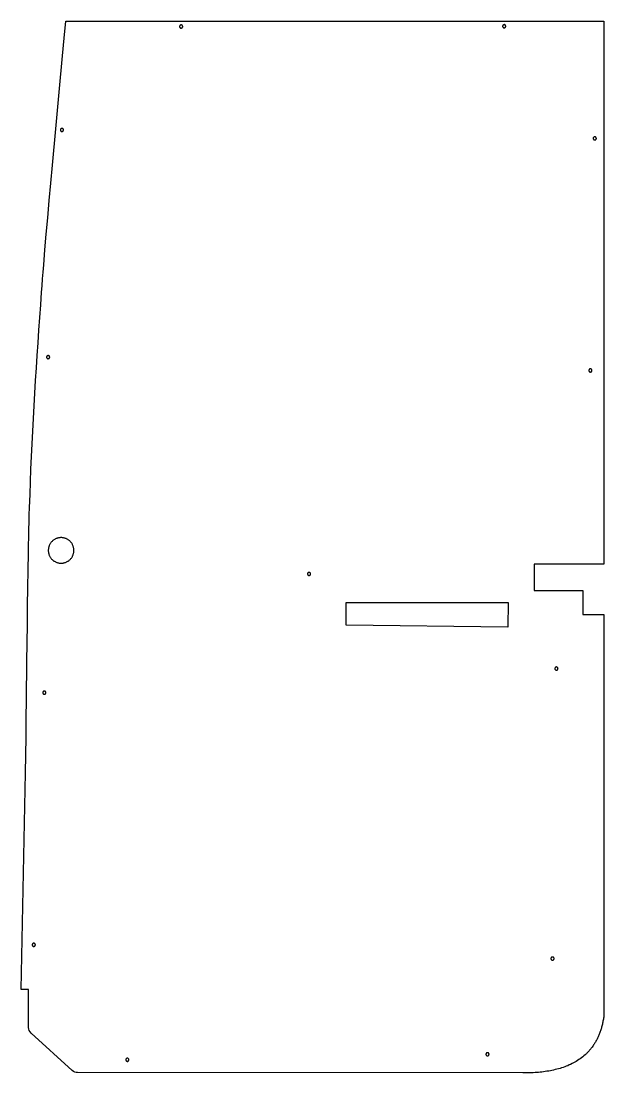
# Model space of a CAD drawing. Extents: x 1620 to 8689, y -9729 to -1582.
# Drawn here: x 7946 to 8689, y -6452 to -5110 of the extents above; entities that cross this region are included whole.
import ezdxf

# ---------------------------------------------------------------- set-up
doc = ezdxf.new("R2010")
doc.units = 0
doc.layers.add('Default_Layer', color=1, linetype='CONTINUOUS')

msp = doc.modelspace()

# ---------------------------------------------------------------- linework, layer by layer
at = {"layer": 'Default_Layer'}
msp.add_lwpolyline([(8688.8, -6380.8), (8688.6, -6382.2), (8688.4, -6383.5), (8688.2, -6384.8), (8687.9, -6386.1), (8687.7, -6387.4), (8687.4, -6388.6), (8687.1, -6389.9), (8686.8, -6391.1), (8686.5, -6392.3), (8686.2, -6393.5), (8685.9, -6394.7), (8685.5, -6395.9), (8685.2, -6397), (8684.8, -6398.2), (8684.4, -6399.3), (8684, -6400.4), (8683.6, -6401.5), (8683.2, -6402.6), (8682.7, -6403.7), (8682.3, -6404.7), (8681.8, -6405.8), (8681.4, -6406.8), (8680.9, -6407.8), (8680.4, -6408.8), (8679.9, -6409.8), (8679.4, -6410.8), (8678.8, -6411.7), (8678.3, -6412.7), (8677.7, -6413.6), (8677.2, -6414.5), (8676.6, -6415.4), (8676, -6416.3), (8675.4, -6417.2), (8674.8, -6418), (8674.2, -6418.9), (8673.5, -6419.7), (8672.9, -6420.5), (8672.3, -6421.4), (8671.6, -6422.2), (8670.9, -6422.9), (8670.2, -6423.7), (8669.6, -6424.5), (8668.9, -6425.2), (8668.1, -6426), (8667.4, -6426.7), (8666.7, -6427.4), (8666, -6428.1), (8665.2, -6428.8), (8663.7, -6430.1), (8662.1, -6431.4), (8660.5, -6432.6), (8658.9, -6433.8), (8657.3, -6435), (8655.6, -6436.1), (8653.9, -6437.2), (8652.1, -6438.2), (8650.3, -6439.2), (8648.5, -6440.1), (8646.7, -6441), (8644.8, -6441.8), (8642.9, -6442.7), (8641, -6443.4), (8639.1, -6444.2), (8637.1, -6444.9), (8635.2, -6445.5), (8633.2, -6446.2), (8631.2, -6446.7), (8629.1, -6447.3), (8627.1, -6447.8), (8625, -6448.3), (8622.9, -6448.8), (8620.8, -6449.2), (8618.7, -6449.6), (8616.5, -6449.9), (8614.4, -6450.2), (8612.2, -6450.5), (8610.1, -6450.8), (8607.9, -6451), (8605.7, -6451.3), (8603.5, -6451.4), (8601.3, -6451.6), (8599.1, -6451.7), (8596.9, -6451.8), (8594.7, -6451.9), (8592.5, -6452), (8590.2, -6452), (8588, -6452), (8585.8, -6452), (8018.2, -6451.5, -0.186361), (8011.5, -6448.9), (7959.1, -6401.3, -0.211297), (7955.8, -6393.9), (7955.8, -6345.4), (7946.2, -6345.4), (7951.8, -6069), (7952.1, -6046.5), (7952.5, -6023.3), (7952.8, -5999.7), (7953.1, -5975.7), (7953.6, -5927.4), (7954.2, -5879.5), (7954.5, -5856), (7954.8, -5833), (7955.2, -5810.7), (7955.6, -5789.2), (7955.8, -5778.8), (7956, -5768.7), (7956.2, -5758.8), (7956.5, -5749.2), (7956.7, -5739.9), (7957, -5731), (7957.3, -5722.4), (7957.6, -5714.1), (7958.2, -5698), (7958.8, -5681.8), (7959.6, -5665.7), (7960.3, -5649.6), (7961.2, -5633.4), (7962, -5617.3), (7962.9, -5601.2), (7963.8, -5585), (7964.8, -5568.9), (7965.8, -5552.8), (7966.8, -5536.7), (7967.9, -5520.6), (7969, -5504.5), (7970.1, -5488.3), (7971.3, -5472.2), (7972.4, -5456.1), (7973, -5447.9), (7973.7, -5439.3), (7974.4, -5430.5), (7975.1, -5421.3), (7976.7, -5402.2), (7978.4, -5382.1), (7980.3, -5361.1), (7982.2, -5339.3), (7984.2, -5317), (7986.3, -5294.2), (7990.5, -5247.7), (7994.9, -5200.9), (7999.1, -5154.7), (8001.1, -5132.2), (8003.1, -5110.3), (8689.1, -5110.3), (8689.1, -5803), (8600.3, -5803), (8600.3, -5836.6), (8662.3, -5836.6), (8662.3, -5867.4), (8688.9, -5867.4), (8688.8, -6380.8)], format="xyb", close=True, dxfattribs=at)
for points in [[(8150.2, -5119.3), (8150.4, -5119.3), (8150.6, -5119.2), (8150.8, -5119.2), (8151, -5119.1), (8151.2, -5119), (8151.4, -5118.9), (8151.5, -5118.8), (8151.6, -5118.7), (8151.8, -5118.5), (8151.9, -5118.4), (8152, -5118.2), (8152.1, -5118), (8152.1, -5117.9), (8152.2, -5117.7), (8152.2, -5117.5), (8152.2, -5117.3), (8152.2, -5117.1), (8152.2, -5116.9), (8152.1, -5116.7), (8152.1, -5116.5), (8152, -5116.3), (8151.9, -5116.1), (8151.8, -5116), (8151.6, -5115.9), (8151.5, -5115.7), (8151.4, -5115.6), (8151.2, -5115.5), (8151, -5115.4), (8150.8, -5115.4), (8150.6, -5115.3), (8150.4, -5115.3), (8150.2, -5115.3), (8150, -5115.3), (8149.8, -5115.3), (8149.6, -5115.4), (8149.5, -5115.4), (8149.3, -5115.5), (8149.1, -5115.6), (8149, -5115.7), (8148.8, -5115.9), (8148.7, -5116), (8148.6, -5116.1), (8148.5, -5116.3), (8148.4, -5116.5), (8148.3, -5116.7), (8148.3, -5116.9), (8148.2, -5117.1), (8148.2, -5117.3), (8148.2, -5117.5), (8148.3, -5117.7), (8148.3, -5117.9), (8148.4, -5118), (8148.5, -5118.2), (8148.6, -5118.4), (8148.7, -5118.5), (8148.8, -5118.7), (8149, -5118.8), (8149.1, -5118.9), (8149.3, -5119), (8149.5, -5119.1), (8149.6, -5119.2), (8149.8, -5119.2), (8150, -5119.3), (8150.2, -5119.3)], [(8562, -5118.9), (8562.2, -5118.9), (8562.4, -5118.9), (8562.6, -5118.8), (8562.8, -5118.8), (8562.9, -5118.7), (8563.1, -5118.6), (8563.3, -5118.5), (8563.4, -5118.3), (8563.5, -5118.2), (8563.6, -5118.1), (8563.7, -5117.9), (8563.8, -5117.7), (8563.9, -5117.5), (8563.9, -5117.3), (8564, -5117.1), (8564, -5116.9), (8564, -5116.7), (8563.9, -5116.5), (8563.9, -5116.3), (8563.8, -5116.2), (8563.7, -5116), (8563.6, -5115.8), (8563.5, -5115.7), (8563.4, -5115.5), (8563.3, -5115.4), (8563.1, -5115.3), (8562.9, -5115.2), (8562.8, -5115.1), (8562.6, -5115), (8562.4, -5115), (8562.2, -5114.9), (8562, -5114.9), (8561.8, -5114.9), (8561.6, -5115), (8561.4, -5115), (8561.2, -5115.1), (8561, -5115.2), (8560.9, -5115.3), (8560.7, -5115.4), (8560.6, -5115.5), (8560.4, -5115.7), (8560.3, -5115.8), (8560.2, -5116), (8560.1, -5116.2), (8560.1, -5116.3), (8560, -5116.5), (8560, -5116.7), (8560, -5116.9), (8560, -5117.1), (8560, -5117.3), (8560.1, -5117.5), (8560.1, -5117.7), (8560.2, -5117.9), (8560.3, -5118.1), (8560.4, -5118.2), (8560.6, -5118.3), (8560.7, -5118.5), (8560.9, -5118.6), (8561, -5118.7), (8561.2, -5118.8), (8561.4, -5118.8), (8561.6, -5118.9), (8561.8, -5118.9), (8562, -5118.9)], [(7998.3, -5251.2), (7998.5, -5251.2), (7998.7, -5251.1), (7998.9, -5251.1), (7999, -5251), (7999.2, -5250.9), (7999.4, -5250.8), (7999.5, -5250.7), (7999.7, -5250.6), (7999.8, -5250.5), (7999.9, -5250.3), (8000, -5250.1), (8000.1, -5250), (8000.2, -5249.8), (8000.2, -5249.6), (8000.3, -5249.4), (8000.3, -5249.2), (8000.3, -5249), (8000.2, -5248.8), (8000.2, -5248.6), (8000.1, -5248.4), (8000, -5248.2), (7999.9, -5248.1), (7999.8, -5247.9), (7999.7, -5247.8), (7999.5, -5247.6), (7999.4, -5247.5), (7999.2, -5247.4), (7999, -5247.3), (7998.9, -5247.3), (7998.7, -5247.2), (7998.5, -5247.2), (7998.3, -5247.2), (7998.1, -5247.2), (7997.9, -5247.2), (7997.7, -5247.3), (7997.5, -5247.3), (7997.3, -5247.4), (7997.2, -5247.5), (7997, -5247.6), (7996.9, -5247.8), (7996.7, -5247.9), (7996.6, -5248.1), (7996.5, -5248.2), (7996.4, -5248.4), (7996.4, -5248.6), (7996.3, -5248.8), (7996.3, -5249), (7996.3, -5249.2), (7996.3, -5249.4), (7996.3, -5249.6), (7996.4, -5249.8), (7996.4, -5250), (7996.5, -5250.1), (7996.6, -5250.3), (7996.7, -5250.5), (7996.9, -5250.6), (7997, -5250.7), (7997.2, -5250.8), (7997.3, -5250.9), (7997.5, -5251), (7997.7, -5251.1), (7997.9, -5251.1), (7998.1, -5251.2), (7998.3, -5251.2)], [(8677.5, -5262), (8677.7, -5262), (8677.9, -5261.9), (8678.1, -5261.9), (8678.3, -5261.8), (8678.4, -5261.7), (8678.6, -5261.6), (8678.8, -5261.5), (8678.9, -5261.4), (8679, -5261.2), (8679.1, -5261.1), (8679.2, -5260.9), (8679.3, -5260.7), (8679.4, -5260.6), (8679.4, -5260.4), (8679.5, -5260.2), (8679.5, -5260), (8679.5, -5259.8), (8679.4, -5259.6), (8679.4, -5259.4), (8679.3, -5259.2), (8679.2, -5259), (8679.1, -5258.9), (8679, -5258.7), (8678.9, -5258.6), (8678.8, -5258.4), (8678.6, -5258.3), (8678.4, -5258.2), (8678.3, -5258.1), (8678.1, -5258.1), (8677.9, -5258), (8677.7, -5258), (8677.5, -5258), (8677.3, -5258), (8677.1, -5258), (8676.9, -5258.1), (8676.7, -5258.1), (8676.5, -5258.2), (8676.4, -5258.3), (8676.2, -5258.4), (8676.1, -5258.6), (8675.9, -5258.7), (8675.8, -5258.9), (8675.7, -5259), (8675.6, -5259.2), (8675.6, -5259.4), (8675.5, -5259.6), (8675.5, -5259.8), (8675.5, -5260), (8675.5, -5260.2), (8675.5, -5260.4), (8675.6, -5260.6), (8675.6, -5260.7), (8675.7, -5260.9), (8675.8, -5261.1), (8675.9, -5261.2), (8676.1, -5261.4), (8676.2, -5261.5), (8676.4, -5261.6), (8676.5, -5261.7), (8676.7, -5261.8), (8676.9, -5261.9), (8677.1, -5261.9), (8677.3, -5262), (8677.5, -5262)], [(7980.7, -5541), (7980.9, -5541), (7981.1, -5540.9), (7981.3, -5540.9), (7981.5, -5540.8), (7981.7, -5540.7), (7981.8, -5540.6), (7982, -5540.5), (7982.1, -5540.4), (7982.3, -5540.2), (7982.4, -5540.1), (7982.5, -5539.9), (7982.6, -5539.7), (7982.6, -5539.6), (7982.7, -5539.4), (7982.7, -5539.2), (7982.7, -5539), (7982.7, -5538.8), (7982.7, -5538.6), (7982.6, -5538.4), (7982.6, -5538.2), (7982.5, -5538), (7982.4, -5537.8), (7982.3, -5537.7), (7982.1, -5537.5), (7982, -5537.4), (7981.8, -5537.3), (7981.7, -5537.2), (7981.5, -5537.1), (7981.3, -5537.1), (7981.1, -5537), (7980.9, -5537), (7980.7, -5537), (7980.5, -5537), (7980.3, -5537), (7980.1, -5537.1), (7979.9, -5537.1), (7979.8, -5537.2), (7979.6, -5537.3), (7979.4, -5537.4), (7979.3, -5537.5), (7979.2, -5537.7), (7979.1, -5537.8), (7979, -5538), (7978.9, -5538.2), (7978.8, -5538.4), (7978.8, -5538.6), (7978.7, -5538.8), (7978.7, -5539), (7978.7, -5539.2), (7978.8, -5539.4), (7978.8, -5539.6), (7978.9, -5539.7), (7979, -5539.9), (7979.1, -5540.1), (7979.2, -5540.2), (7979.3, -5540.4), (7979.4, -5540.5), (7979.6, -5540.6), (7979.8, -5540.7), (7979.9, -5540.8), (7980.1, -5540.9), (7980.3, -5540.9), (7980.5, -5541), (7980.7, -5541)], [(8671.8, -5558), (8672, -5558), (8672.2, -5558), (8672.4, -5557.9), (8672.6, -5557.9), (8672.8, -5557.8), (8672.9, -5557.7), (8673.1, -5557.6), (8673.2, -5557.4), (8673.4, -5557.3), (8673.5, -5557.1), (8673.6, -5557), (8673.7, -5556.8), (8673.7, -5556.6), (8673.8, -5556.4), (8673.8, -5556.2), (8673.8, -5556), (8673.8, -5555.8), (8673.8, -5555.6), (8673.7, -5555.4), (8673.7, -5555.2), (8673.6, -5555.1), (8673.5, -5554.9), (8673.4, -5554.7), (8673.2, -5554.6), (8673.1, -5554.5), (8672.9, -5554.4), (8672.8, -5554.3), (8672.6, -5554.2), (8672.4, -5554.1), (8672.2, -5554.1), (8672, -5554), (8671.8, -5554), (8671.6, -5554), (8671.4, -5554.1), (8671.2, -5554.1), (8671, -5554.2), (8670.9, -5554.3), (8670.7, -5554.4), (8670.5, -5554.5), (8670.4, -5554.6), (8670.3, -5554.7), (8670.2, -5554.9), (8670.1, -5555.1), (8670, -5555.2), (8669.9, -5555.4), (8669.9, -5555.6), (8669.8, -5555.8), (8669.8, -5556), (8669.8, -5556.2), (8669.9, -5556.4), (8669.9, -5556.6), (8670, -5556.8), (8670.1, -5557), (8670.2, -5557.1), (8670.3, -5557.3), (8670.4, -5557.4), (8670.5, -5557.6), (8670.7, -5557.7), (8670.9, -5557.8), (8671, -5557.9), (8671.2, -5557.9), (8671.4, -5558), (8671.6, -5558), (8671.8, -5558)], [(7997.2, -5801.8), (7998.1, -5801.8), (7998.9, -5801.7), (7999.7, -5801.6), (8000.5, -5801.5), (8001.3, -5801.3), (8002.1, -5801.1), (8002.8, -5800.8), (8003.6, -5800.5), (8004.3, -5800.2), (8005, -5799.8), (8005.7, -5799.4), (8006.4, -5799), (8007, -5798.6), (8007.6, -5798.1), (8008.2, -5797.6), (8008.8, -5797), (8009.3, -5796.5), (8009.8, -5795.9), (8010.3, -5795.3), (8010.8, -5794.6), (8011.2, -5793.9), (8011.6, -5793.3), (8011.9, -5792.6), (8012.3, -5791.8), (8012.6, -5791.1), (8012.8, -5790.3), (8013, -5789.6), (8013.2, -5788.8), (8013.4, -5788), (8013.5, -5787.2), (8013.5, -5786.3), (8013.5, -5785.5), (8013.5, -5784.6), (8013.5, -5783.8), (8013.4, -5783), (8013.2, -5782.2), (8013, -5781.4), (8012.8, -5780.6), (8012.6, -5779.9), (8012.3, -5779.1), (8011.9, -5778.4), (8011.6, -5777.7), (8011.2, -5777), (8010.8, -5776.4), (8010.3, -5775.7), (8009.8, -5775.1), (8009.3, -5774.5), (8008.8, -5774), (8008.2, -5773.4), (8007.6, -5772.9), (8007, -5772.4), (8006.4, -5772), (8005.7, -5771.5), (8005, -5771.1), (8004.3, -5770.8), (8003.6, -5770.5), (8002.8, -5770.2), (8002.1, -5769.9), (8001.3, -5769.7), (8000.5, -5769.5), (7999.7, -5769.4), (7998.9, -5769.3), (7998.1, -5769.2), (7997.2, -5769.2), (7996.4, -5769.2), (7995.6, -5769.3), (7994.7, -5769.4), (7993.9, -5769.5), (7993.2, -5769.7), (7992.4, -5769.9), (7991.6, -5770.2), (7990.9, -5770.5), (7990.2, -5770.8), (7989.5, -5771.1), (7988.8, -5771.5), (7988.1, -5772), (7987.5, -5772.4), (7986.8, -5772.9), (7986.3, -5773.4), (7985.7, -5774), (7985.2, -5774.5), (7984.6, -5775.1), (7984.2, -5775.7), (7983.7, -5776.4), (7983.3, -5777), (7982.9, -5777.7), (7982.5, -5778.4), (7982.2, -5779.1), (7981.9, -5779.9), (7981.6, -5780.6), (7981.4, -5781.4), (7981.2, -5782.2), (7981.1, -5783), (7981, -5783.8), (7980.9, -5784.6), (7980.9, -5785.5), (7980.9, -5786.3), (7981, -5787.2), (7981.1, -5788), (7981.2, -5788.8), (7981.4, -5789.6), (7981.6, -5790.3), (7981.9, -5791.1), (7982.2, -5791.8), (7982.5, -5792.6), (7982.9, -5793.3), (7983.3, -5793.9), (7983.7, -5794.6), (7984.2, -5795.3), (7984.6, -5795.9), (7985.2, -5796.5), (7985.7, -5797), (7986.3, -5797.6), (7986.8, -5798.1), (7987.5, -5798.6), (7988.1, -5799), (7988.8, -5799.4), (7989.5, -5799.8), (7990.2, -5800.2), (7990.9, -5800.5), (7991.6, -5800.8), (7992.4, -5801.1), (7993.2, -5801.3), (7993.9, -5801.5), (7994.7, -5801.6), (7995.6, -5801.7), (7996.4, -5801.8), (7997.2, -5801.8)], [(8313.2, -5817.5), (8313.5, -5817.5), (8313.7, -5817.4), (8313.8, -5817.4), (8314, -5817.3), (8314.2, -5817.2), (8314.4, -5817.1), (8314.5, -5817), (8314.7, -5816.9), (8314.8, -5816.8), (8314.9, -5816.6), (8315, -5816.4), (8315.1, -5816.3), (8315.2, -5816.1), (8315.2, -5815.9), (8315.2, -5815.7), (8315.2, -5815.5), (8315.2, -5815.3), (8315.2, -5815.1), (8315.2, -5814.9), (8315.1, -5814.7), (8315, -5814.5), (8314.9, -5814.4), (8314.8, -5814.2), (8314.7, -5814.1), (8314.5, -5813.9), (8314.4, -5813.8), (8314.2, -5813.7), (8314, -5813.6), (8313.8, -5813.6), (8313.7, -5813.5), (8313.5, -5813.5), (8313.2, -5813.5), (8313, -5813.5), (8312.8, -5813.5), (8312.7, -5813.6), (8312.5, -5813.6), (8312.3, -5813.7), (8312.1, -5813.8), (8312, -5813.9), (8311.8, -5814.1), (8311.7, -5814.2), (8311.6, -5814.4), (8311.5, -5814.5), (8311.4, -5814.7), (8311.3, -5814.9), (8311.3, -5815.1), (8311.3, -5815.3), (8311.2, -5815.5), (8311.3, -5815.7), (8311.3, -5815.9), (8311.3, -5816.1), (8311.4, -5816.3), (8311.5, -5816.4), (8311.6, -5816.6), (8311.7, -5816.8), (8311.8, -5816.9), (8312, -5817), (8312.1, -5817.1), (8312.3, -5817.2), (8312.5, -5817.3), (8312.7, -5817.4), (8312.8, -5817.4), (8313, -5817.5), (8313.2, -5817.5)], [(8567, -5851.8), (8566.8, -5883.5), (8360.4, -5880.9), (8360.4, -5851.8), (8567, -5851.8)], [(8628.6, -5938.2), (8628.8, -5938.2), (8629, -5938.2), (8629.1, -5938.1), (8629.3, -5938.1), (8629.5, -5938), (8629.7, -5937.9), (8629.8, -5937.8), (8630, -5937.6), (8630.1, -5937.5), (8630.2, -5937.3), (8630.3, -5937.2), (8630.4, -5937), (8630.5, -5936.8), (8630.5, -5936.6), (8630.5, -5936.4), (8630.6, -5936.2), (8630.5, -5936), (8630.5, -5935.8), (8630.5, -5935.6), (8630.4, -5935.5), (8630.3, -5935.3), (8630.2, -5935.1), (8630.1, -5935), (8630, -5934.8), (8629.8, -5934.7), (8629.7, -5934.6), (8629.5, -5934.5), (8629.3, -5934.4), (8629.1, -5934.3), (8629, -5934.3), (8628.8, -5934.2), (8628.6, -5934.2), (8628.3, -5934.2), (8628.1, -5934.3), (8628, -5934.3), (8627.8, -5934.4), (8627.6, -5934.5), (8627.4, -5934.6), (8627.3, -5934.7), (8627.1, -5934.8), (8627, -5935), (8626.9, -5935.1), (8626.8, -5935.3), (8626.7, -5935.5), (8626.6, -5935.6), (8626.6, -5935.8), (8626.6, -5936), (8626.6, -5936.2), (8626.6, -5936.4), (8626.6, -5936.6), (8626.6, -5936.8), (8626.7, -5937), (8626.8, -5937.2), (8626.9, -5937.3), (8627, -5937.5), (8627.1, -5937.6), (8627.3, -5937.8), (8627.4, -5937.9), (8627.6, -5938), (8627.8, -5938.1), (8628, -5938.1), (8628.1, -5938.2), (8628.3, -5938.2), (8628.6, -5938.2)], [(7975.9, -5968.9), (7976.1, -5968.9), (7976.3, -5968.9), (7976.5, -5968.8), (7976.6, -5968.8), (7976.8, -5968.7), (7977, -5968.6), (7977.1, -5968.5), (7977.3, -5968.3), (7977.4, -5968.2), (7977.5, -5968), (7977.6, -5967.9), (7977.7, -5967.7), (7977.8, -5967.5), (7977.8, -5967.3), (7977.9, -5967.1), (7977.9, -5966.9), (7977.9, -5966.7), (7977.8, -5966.5), (7977.8, -5966.3), (7977.7, -5966.1), (7977.6, -5966), (7977.5, -5965.8), (7977.4, -5965.7), (7977.3, -5965.5), (7977.1, -5965.4), (7977, -5965.3), (7976.8, -5965.2), (7976.6, -5965.1), (7976.5, -5965), (7976.3, -5965), (7976.1, -5964.9), (7975.9, -5964.9), (7975.7, -5964.9), (7975.5, -5965), (7975.3, -5965), (7975.1, -5965.1), (7974.9, -5965.2), (7974.7, -5965.3), (7974.6, -5965.4), (7974.4, -5965.5), (7974.3, -5965.7), (7974.2, -5965.8), (7974.1, -5966), (7974, -5966.1), (7974, -5966.3), (7973.9, -5966.5), (7973.9, -5966.7), (7973.9, -5966.9), (7973.9, -5967.1), (7973.9, -5967.3), (7974, -5967.5), (7974, -5967.7), (7974.1, -5967.9), (7974.2, -5968), (7974.3, -5968.2), (7974.4, -5968.3), (7974.6, -5968.5), (7974.7, -5968.6), (7974.9, -5968.7), (7975.1, -5968.8), (7975.3, -5968.8), (7975.5, -5968.9), (7975.7, -5968.9), (7975.9, -5968.9)], [(7962.4, -6290.5), (7962.6, -6290.5), (7962.8, -6290.5), (7963, -6290.5), (7963.2, -6290.4), (7963.3, -6290.3), (7963.5, -6290.2), (7963.7, -6290.1), (7963.8, -6290), (7963.9, -6289.8), (7964, -6289.7), (7964.1, -6289.5), (7964.2, -6289.3), (7964.3, -6289.1), (7964.3, -6288.9), (7964.4, -6288.7), (7964.4, -6288.5), (7964.4, -6288.3), (7964.3, -6288.1), (7964.3, -6288), (7964.2, -6287.8), (7964.1, -6287.6), (7964, -6287.4), (7963.9, -6287.3), (7963.8, -6287.1), (7963.7, -6287), (7963.5, -6286.9), (7963.3, -6286.8), (7963.2, -6286.7), (7963, -6286.6), (7962.8, -6286.6), (7962.6, -6286.6), (7962.4, -6286.5), (7962.2, -6286.6), (7962, -6286.6), (7961.8, -6286.6), (7961.6, -6286.7), (7961.4, -6286.8), (7961.3, -6286.9), (7961.1, -6287), (7961, -6287.1), (7960.8, -6287.3), (7960.7, -6287.4), (7960.6, -6287.6), (7960.5, -6287.8), (7960.5, -6288), (7960.4, -6288.1), (7960.4, -6288.3), (7960.4, -6288.5), (7960.4, -6288.7), (7960.4, -6288.9), (7960.5, -6289.1), (7960.5, -6289.3), (7960.6, -6289.5), (7960.7, -6289.7), (7960.8, -6289.8), (7961, -6290), (7961.1, -6290.1), (7961.3, -6290.2), (7961.4, -6290.3), (7961.6, -6290.4), (7961.8, -6290.5), (7962, -6290.5), (7962.2, -6290.5), (7962.4, -6290.5)], [(8623.6, -6308.1), (8623.8, -6308.1), (8624, -6308.1), (8624.2, -6308), (8624.3, -6308), (8624.5, -6307.9), (8624.7, -6307.8), (8624.8, -6307.7), (8625, -6307.5), (8625.1, -6307.4), (8625.2, -6307.2), (8625.3, -6307.1), (8625.4, -6306.9), (8625.5, -6306.7), (8625.5, -6306.5), (8625.5, -6306.3), (8625.6, -6306.1), (8625.5, -6305.9), (8625.5, -6305.7), (8625.5, -6305.5), (8625.4, -6305.3), (8625.3, -6305.2), (8625.2, -6305), (8625.1, -6304.9), (8625, -6304.7), (8624.8, -6304.6), (8624.7, -6304.5), (8624.5, -6304.4), (8624.3, -6304.3), (8624.2, -6304.2), (8624, -6304.2), (8623.8, -6304.1), (8623.6, -6304.1), (8623.4, -6304.1), (8623.2, -6304.2), (8623, -6304.2), (8622.8, -6304.3), (8622.6, -6304.4), (8622.4, -6304.5), (8622.3, -6304.6), (8622.1, -6304.7), (8622, -6304.9), (8621.9, -6305), (8621.8, -6305.2), (8621.7, -6305.3), (8621.6, -6305.5), (8621.6, -6305.7), (8621.6, -6305.9), (8621.6, -6306.1), (8621.6, -6306.3), (8621.6, -6306.5), (8621.6, -6306.7), (8621.7, -6306.9), (8621.8, -6307.1), (8621.9, -6307.2), (8622, -6307.4), (8622.1, -6307.5), (8622.3, -6307.7), (8622.4, -6307.8), (8622.6, -6307.9), (8622.8, -6308), (8623, -6308), (8623.2, -6308.1), (8623.4, -6308.1), (8623.6, -6308.1)], [(8540.7, -6430.2), (8540.9, -6430.2), (8541.1, -6430.2), (8541.3, -6430.1), (8541.5, -6430), (8541.6, -6430), (8541.8, -6429.9), (8541.9, -6429.8), (8542.1, -6429.6), (8542.2, -6429.5), (8542.3, -6429.3), (8542.4, -6429.2), (8542.5, -6429), (8542.6, -6428.8), (8542.6, -6428.6), (8542.7, -6428.4), (8542.7, -6428.2), (8542.7, -6428), (8542.6, -6427.8), (8542.6, -6427.6), (8542.5, -6427.4), (8542.4, -6427.3), (8542.3, -6427.1), (8542.2, -6426.9), (8542.1, -6426.8), (8541.9, -6426.7), (8541.8, -6426.5), (8541.6, -6426.4), (8541.5, -6426.4), (8541.3, -6426.3), (8541.1, -6426.2), (8540.9, -6426.2), (8540.7, -6426.2), (8540.5, -6426.2), (8540.3, -6426.2), (8540.1, -6426.3), (8539.9, -6426.4), (8539.7, -6426.4), (8539.6, -6426.5), (8539.4, -6426.7), (8539.3, -6426.8), (8539.1, -6426.9), (8539, -6427.1), (8538.9, -6427.3), (8538.8, -6427.4), (8538.8, -6427.6), (8538.7, -6427.8), (8538.7, -6428), (8538.7, -6428.2), (8538.7, -6428.4), (8538.7, -6428.6), (8538.8, -6428.8), (8538.8, -6429), (8538.9, -6429.2), (8539, -6429.3), (8539.1, -6429.5), (8539.3, -6429.6), (8539.4, -6429.8), (8539.6, -6429.9), (8539.7, -6430), (8539.9, -6430), (8540.1, -6430.1), (8540.3, -6430.2), (8540.5, -6430.2), (8540.7, -6430.2)], [(8081.7, -6437.2), (8081.9, -6437.2), (8082.1, -6437.2), (8082.3, -6437.1), (8082.4, -6437), (8082.6, -6437), (8082.8, -6436.9), (8082.9, -6436.7), (8083.1, -6436.6), (8083.2, -6436.5), (8083.3, -6436.3), (8083.4, -6436.1), (8083.5, -6436), (8083.6, -6435.8), (8083.6, -6435.6), (8083.7, -6435.4), (8083.7, -6435.2), (8083.7, -6435), (8083.6, -6434.8), (8083.6, -6434.6), (8083.5, -6434.4), (8083.4, -6434.2), (8083.3, -6434.1), (8083.2, -6433.9), (8083.1, -6433.8), (8082.9, -6433.6), (8082.8, -6433.5), (8082.6, -6433.4), (8082.4, -6433.4), (8082.3, -6433.3), (8082.1, -6433.2), (8081.9, -6433.2), (8081.7, -6433.2), (8081.5, -6433.2), (8081.3, -6433.2), (8081.1, -6433.3), (8080.9, -6433.4), (8080.7, -6433.4), (8080.5, -6433.5), (8080.4, -6433.6), (8080.2, -6433.8), (8080.1, -6433.9), (8080, -6434.1), (8079.9, -6434.2), (8079.8, -6434.4), (8079.8, -6434.6), (8079.7, -6434.8), (8079.7, -6435), (8079.7, -6435.2), (8079.7, -6435.4), (8079.7, -6435.6), (8079.8, -6435.8), (8079.8, -6436), (8079.9, -6436.1), (8080, -6436.3), (8080.1, -6436.5), (8080.2, -6436.6), (8080.4, -6436.7), (8080.5, -6436.9), (8080.7, -6437), (8080.9, -6437), (8081.1, -6437.1), (8081.3, -6437.2), (8081.5, -6437.2), (8081.7, -6437.2)]]:
    msp.add_lwpolyline(points, close=True, dxfattribs=at)

doc.saveas('drawing.dxf')
